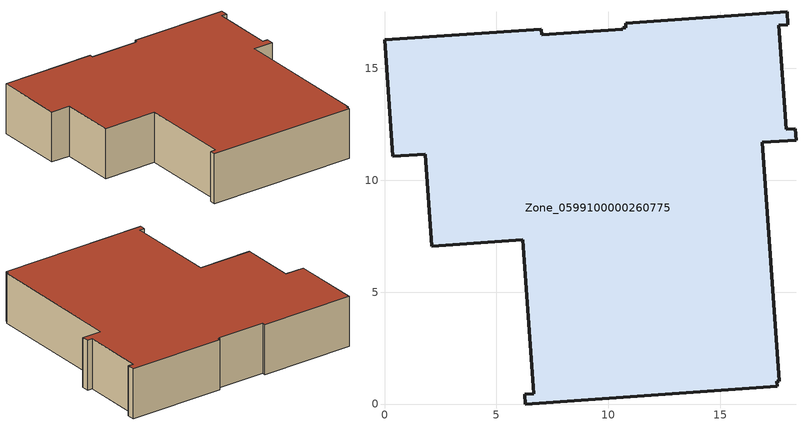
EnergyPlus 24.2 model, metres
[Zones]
Zone_0599100000260775
 floor ground (C_G): 18.03,16.96 17.62,16.93 17.95,12.29 18.35,12.31 18.39,11.79 16.89,11.69 17.63,1.02 17.53,1.01 17.54,0.78 6.3,0 6.27,0.43 6.66,0.46 6.18,7.34 2.11,7.06 1.82,11.17 0.36,11.07 0,16.27 7.01,16.75 7.03,16.5 10.65,16.75 10.65,16.81 10.78,16.82 10.77,17.02 17.99,17.52 z0
 wall outside (C_F): 7.03,16.5 7.01,16.75 0,16.27 0.36,11.07 1.82,11.17 2.11,7.06 6.18,7.34 6.66,0.46 6.27,0.43 6.3,0 17.54,0.78 17.53,1.01 17.63,1.02 16.89,11.69 18.39,11.79 18.35,12.31 17.95,12.29 17.62,16.93 18.03,16.96 17.99,17.52 10.77,17.02 10.78,16.82 10.65,16.81 10.65,16.75 7.03,16.5 z0:3.77
 roof outside (C_R): 10.77,17.02 10.78,16.82 10.65,16.81 10.65,16.75 7.03,16.5 7.01,16.75 0,16.27 0.36,11.07 1.82,11.17 2.11,7.06 6.18,7.34 6.66,0.46 6.27,0.43 6.3,0 17.54,0.78 17.53,1.01 17.63,1.02 16.89,11.69 18.39,11.79 18.35,12.31 17.95,12.29 17.62,16.93 18.03,16.96 17.99,17.52 z3.77
[BUILDING]
Pand.0599100000260775: North Axis=0; Terrain=City; Loads Convergence Tolerance Value=0.04; Temperature Convergence Tolerance Value=0.4; Solar Distribution=FullExterior; Maximum Number of Warmup Days=25; Minimum Number of Warmup Days=1
[Site:Location]
Rotterdam.The.Hague.AP_ZH_NLD Design_Conditions: Latitude=51.96; Longitude=4.45; Time Zone=1; Elevation=-4.5
[SITE:GROUNDTEMPERATURE:BUILDINGSURFACE]
18, 18, 18, 18, 18, 18, 18, 18, 18, 18, 18, 18
[MATERIAL] Thermal Absorptance=0.9; Solar Absorptance=0.7; Visible Absorptance=0.7
Name | Roughness | Thickness | Conductivity | Density | Specific Heat
G.D.1975-1991 | MediumSmooth | 0.15 | 0.288461 | 540 | 1210
F.D.1975-1991 | Rough | 0.3 | 0.230769 | 1920 | 840
R.D.1975-1991 | MediumRough | 0.2 | 0.153846 | 1500 | 1000
[CONSTRUCTION]
C_G: G.D.1975-1991
C_F: F.D.1975-1991
C_R: R.D.1975-1991
[ZONE]
Zone_0599100000260775: Type=1; Multiplier=1; Ceiling Height=Autocalculate; Volume=Autocalculate; Floor Area=autocalculate; Part of Total Floor Area=Yes
[ZONEINFILTRATION:DESIGNFLOWRATE]
Infil_Zone_0599100000260775: Zone or ZoneList or Space or SpaceList=Zone_0599100000260775; Schedule=AlwaysOn; Design Flow Rate Calculation Method=Flow/Area; Flow Rate per Floor Area=0.0042; Constant Term Coefficient=1; Temperature Term Coefficient=0; Velocity Term Coefficient=0; Velocity Squared Term Coefficient=0
[HVACTEMPLATE:ZONE:IDEALLOADSAIRSYSTEM]
Zone_0599100000260775: Maximum Heating Supply Air Temperature=50; Minimum Cooling Supply Air Temperature=13; Maximum Heating Supply Air Humidity Ratio=0.0156; Minimum Cooling Supply Air Humidity Ratio=0.0077; Heating Limit=NoLimit; Cooling Limit=NoLimit; Dehumidification Control Type=ConstantSensibleHeatRatio; Cooling Sensible Heat Ratio=0.7; Dehumidification Setpoint=60; Humidification Control Type=None; Humidification Setpoint=30; Outdoor Air Method=None; Outdoor Air Flow Rate per Person=0.00944; Outdoor Air Flow Rate per Zone Floor Area=0; Outdoor Air Flow Rate per Zone=0; Demand Controlled Ventilation Type=None; Outdoor Air Economizer Type=NoEconomizer; Heat Recovery Type=None; Sensible Heat Recovery Effectiveness=0.7; Latent Heat Recovery Effectiveness=0.65
[ZONECONTROL:THERMOSTAT]
ThermostatControl_Zone_0599100000260775: Zone or ZoneList=Zone_0599100000260775; Control Type Schedule=DualSetpointControlType; Control 1=Thermostat_Zone_0599100000260775; Temperature Difference Between Cutout And Setpoint=0
[THERMOSTATSETPOINT:DUALSETPOINT]
Thermostat_Zone_0599100000260775: Heating Setpoint Temperature Schedule=HeatingSetpoint_Zone_0599100000260775; Cooling Setpoint Temperature Schedule=CoolingSetpoint_Zone_0599100000260775
[SCHEDULE:COMPACT]
HeatingSetpoint_Zone_0599100000260775: Through: 12/31, For: AllDays, Until: 24:00, 21
CoolingSetpoint_Zone_0599100000260775: Through: 12/31, For: AllDays, Until: 24:00, 24
DualSetpointControlType: Through: 12/31, For: AllDays, Until: 24:00, 4
AlwaysOn: Through: 12/31, For: AllDays, Until: 24:00, 1
